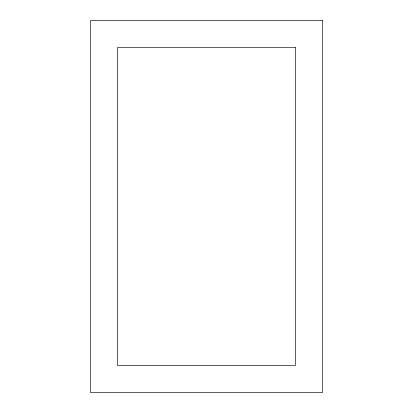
<?xml version="1.0" encoding="UTF-8"?>
<svg xmlns="http://www.w3.org/2000/svg" width="413" height="413" viewBox="0 0 413 413"><rect width="100%" height="100%" fill="white"/><g stroke="black" fill="none" stroke-linecap="round" stroke-linejoin="round"><path stroke-width="0.62" d="M322.656 20.65L90.344 20.65L90.344 392.35L322.656 392.35L322.656 20.65M295.615 47.691L117.385 47.691L117.385 365.309L295.615 365.309L295.615 47.691"/></g></svg>
